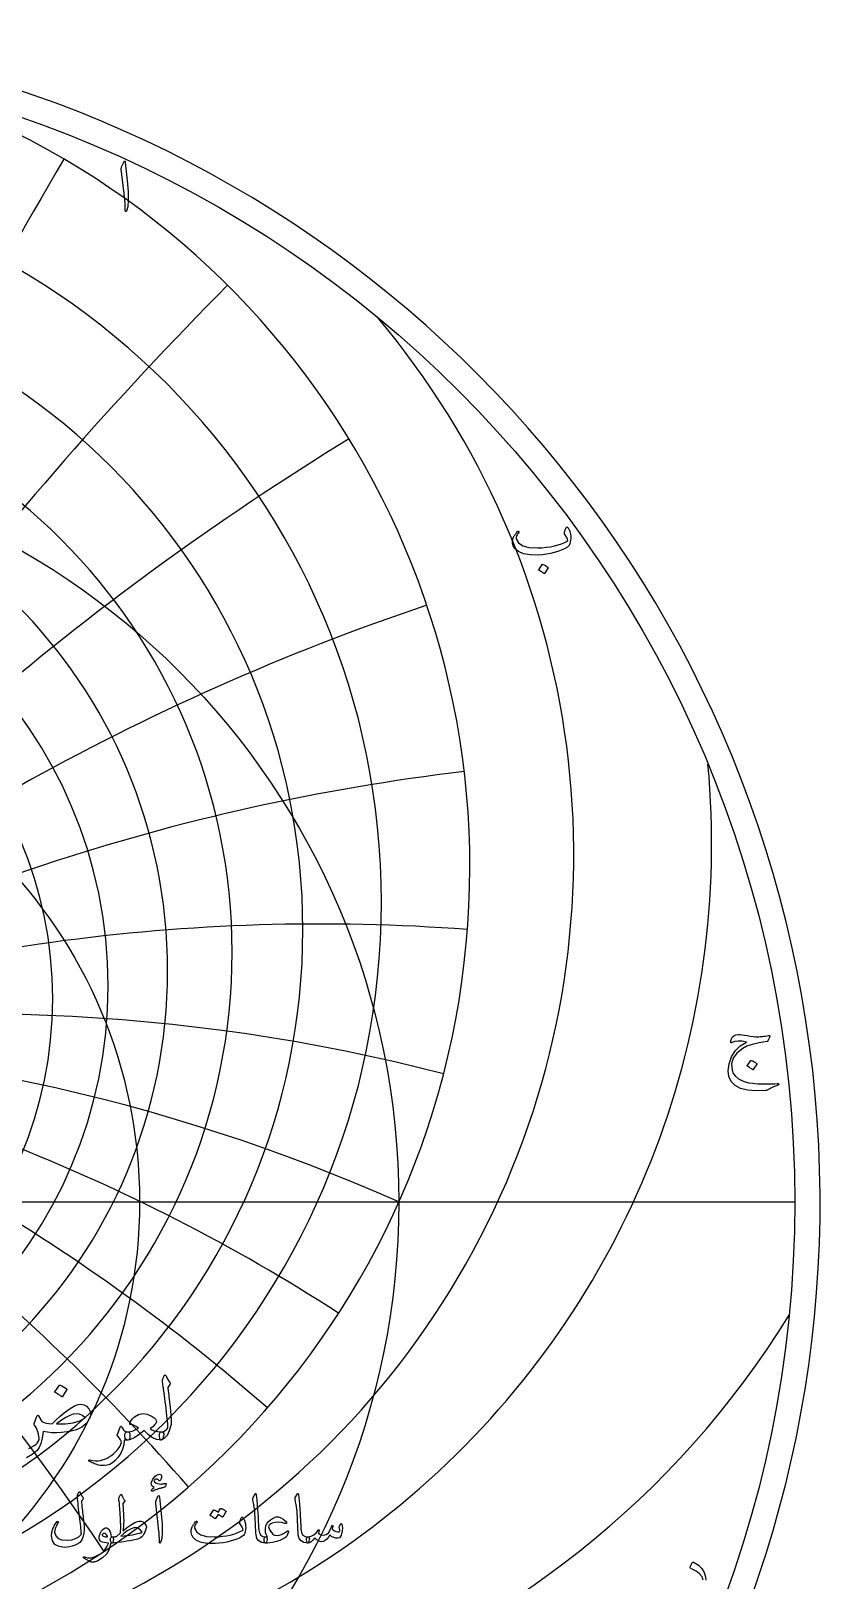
# Model space of a CAD drawing. Header units: millimetres. Extents: x -68 to 68, y -68 to 70.
# Drawn here: x 22.4 to 68.5, y -22.1 to 68.4 of the extents above; entities that cross this region are included whole.
import ezdxf

# ---------------------------------------------------------------- set-up
doc = ezdxf.new("R2010")
doc.units = ezdxf.units.MM
for name, color, linetype in [('CUT_OUTER', 1, 'Continuous'), ('ENGRAVE', 7, 'Continuous'), ('ENGRAVE_FINE', 8, 'Continuous'), ('TEXT', 5, 'Continuous')]:
    doc.layers.add(name, color=color, linetype=linetype)

msp = doc.modelspace()

# ---------------------------------------------------------------- linework, layer by layer
at = {"layer": 'CUT_OUTER'}
msp.add_arc((-0.0002, -0.0002), 68.4749, 142.031029, 87.802838, dxfattribs=at)
at = {"layer": 'ENGRAVE'}
msp.add_lwpolyline([(0, 0), (67, 0)], dxfattribs=at)
for radius in [67, 43.8575, 28.7086]:
    msp.add_circle((0, 0), radius, dxfattribs=at)
for centre, radius, start, end in [((0, 19.5266), 48.008, 270, 74.078377), ((0, 17.5218), 42.8429, 270, 90), ((0, 15.9065), 38.253, 270, 90), ((5.4433, 20.3146), 48.6394, 269.138469, 40.245154), ((0, 14.591), 34.1176, 270, 90), ((0, 13.5111), 30.3464, 270, 90), ((0, 12.6196), 26.8698, 270, 90), ((0, 11.8818), 23.6333, 270, 90), ((12.0756, 20.9155), 50.0675, 260.45783, 5.343178), ((0, -98.5055), 107.8277, 66, 90), ((0, -98.5055), 107.8277, 66, 90), ((21.3597, 21.3597), 53.2536, 249.644118, 328.308129)]:
    msp.add_arc(centre, radius, start, end, dxfattribs=at)
at = {"layer": 'ENGRAVE_FINE'}
for centre, radius, start, end in [((296.2543, -98.5055), 315.2672, 149.618595, 160), ((296.2543, -98.5055), 315.2672, 149.618595, 160), ((186.7631, -98.5055), 215.6555, 135.157367, 150), ((186.7631, -98.5055), 215.6555, 135.157367, 150), ((128.5041, -98.5055), 167.7502, 121.46179, 140), ((128.5041, -98.5055), 167.7502, 121.46179, 140), ((90.4782, -98.5055), 140.7591, 108.639463, 130), ((90.4782, -98.5055), 140.7591, 108.639463, 130), ((62.2544, -98.5055), 124.5087, 96.723156, 120), ((62.2544, -98.5055), 124.5087, 96.723156, 120), ((39.2461, -98.5055), 114.7479, 85.688772, 110), ((39.2461, -98.5055), 114.7479, 85.688772, 110), ((19.0129, -98.5055), 109.4912, 75.475, 100), ((19.0129, -98.5055), 109.4912, 75.475, 100), ((-90.4782, -98.5055), 140.7591, 33.695116, 50), ((-62.2544, -98.5055), 124.5087, 41.105625, 60), ((-39.2461, -98.5055), 114.7479, 48.904494, 70), ((-19.0129, -98.5055), 109.4912, 57.173494, 80), ((-19.0129, -98.5055), 109.4912, 57.173494, 80), ((-39.2461, -98.5055), 114.7479, 48.904494, 70), ((-62.2544, -98.5055), 124.5087, 41.105625, 60), ((-90.4782, -98.5055), 140.7591, 33.695116, 50)]:
    msp.add_arc(centre, radius, start, end, dxfattribs=at)
at = {"layer": 'TEXT'}
for points in [[(27.7626, 60.7267), (27.8034, 60.8055), (27.8361, 60.8331), (27.8608, 60.8097), (27.8776, 60.7352), (27.9755, 59.692), (28.0338, 59.0517), (28.0469, 58.5402), (28.0147, 58.1575), (27.9372, 57.9036), (27.9231, 57.8828), (27.9106, 57.8717), (27.8997, 57.8701), (27.8904, 57.878), (27.8829, 57.8905), (27.8776, 57.9068), (27.8744, 57.9267), (27.8734, 57.9504), (27.8734, 58.1349), (27.8648, 58.3305), (27.8478, 58.5372), (27.8223, 58.7552), (27.8167, 58.8122), (27.7999, 58.966), (27.772, 59.2167), (27.7328, 59.5642), (27.6392, 60.3349), (27.637, 60.3759), (27.6392, 60.4137), (27.6455, 60.4483), (27.6562, 60.4797)], [(53.7273, 39.4173), (53.7559, 39.3814), (53.7821, 39.3417), (53.8059, 39.2983), (53.8273, 39.2512), (53.8464, 39.2007), (53.863, 39.1469), (53.8772, 39.09), (53.8891, 39.0298), (53.9045, 38.909), (53.9082, 38.7892), (53.9003, 38.6705), (53.8806, 38.5529), (53.8508, 38.4481), (53.8124, 38.3634), (53.7656, 38.299), (53.7102, 38.2548), (53.5346, 38.162), (53.3483, 38.0792), (53.1514, 38.0065), (52.9438, 37.944), (52.7256, 37.8921), (52.4967, 37.8514), (52.2572, 37.8219), (52.007, 37.8035), (51.5381, 37.8083), (51.1533, 37.8737), (50.8526, 37.9999), (50.6359, 38.1867), (50.547, 38.3328), (50.5061, 38.4901), (50.513, 38.6586), (50.5678, 38.8382), (50.5863, 38.8769), (50.6077, 38.9164), (50.6321, 38.9568), (50.6593, 38.9979), (50.6895, 39.0398), (50.7227, 39.0825), (50.7587, 39.126), (50.7977, 39.1703), (50.8108, 39.1828), (50.8243, 39.1906), (50.8384, 39.1935), (50.8531, 39.1916), (50.8629, 39.1879), (50.8712, 39.181), (50.8778, 39.1709), (50.8829, 39.1576), (50.8853, 39.145), (50.884, 39.1331), (50.8789, 39.1216), (50.8701, 39.1107), (50.8337, 39.0673), (50.8009, 39.0224), (50.7719, 38.9758), (50.7466, 38.9276), (50.7293, 38.8816), (50.72, 38.8371), (50.7187, 38.7943), (50.7253, 38.753), (50.8584, 38.5122), (51.1086, 38.3432), (51.4758, 38.2461), (51.9602, 38.2208), (52.2264, 38.231), (52.4802, 38.2532), (52.7214, 38.2874), (52.9502, 38.3336), (53.1667, 38.3918), (53.3712, 38.4619), (53.5637, 38.544), (53.7443, 38.6381), (53.7267, 38.7259), (53.6868, 38.8233), (53.6246, 38.9303), (53.5399, 39.0468), (53.5373, 39.058), (53.5378, 39.0788), (53.5415, 39.1091), (53.5484, 39.149), (53.5503, 39.153), (53.5516, 39.1565), (53.5524, 39.1594), (53.5527, 39.1618), (53.5665, 39.2161), (53.5868, 39.2768), (53.6134, 39.3438), (53.6464, 39.4173), (53.661, 39.4397), (53.6794, 39.4471), (53.7015, 39.4397), (53.7273, 39.4173)], [(52.2412, 37.2499), (52.2465, 37.2553), (52.254, 37.2585), (52.2636, 37.2595), (52.2753, 37.2585), (52.358, 37.2249), (52.436, 37.1839), (52.5092, 37.1355), (52.5776, 37.0796), (52.5843, 37.0711), (52.5872, 37.0626), (52.5864, 37.0541), (52.5819, 37.0456), (52.3817, 36.7219), (52.3743, 36.7142), (52.3647, 36.7124), (52.353, 36.7164), (52.3391, 36.7262), (52.3272, 36.7347), (52.3083, 36.7475), (52.2825, 36.7645), (52.2497, 36.7858), (52.2095, 36.8114), (52.1614, 36.8412), (52.1052, 36.8752), (52.0411, 36.9136), (52.0326, 36.9199), (52.0283, 36.9263), (52.0283, 36.9327), (52.0326, 36.9391)], [(65.5324, 9.6426), (65.4302, 9.4127), (65.4209, 9.3975), (65.41, 9.386), (65.3974, 9.3783), (65.3833, 9.3743), (64.911, 9.2998), (64.5158, 9.2083), (64.1977, 9.0997), (63.9569, 8.9741), (63.6192, 8.6986), (63.4023, 8.396), (63.3062, 8.0663), (63.331, 7.7094), (63.406, 7.5162), (63.5332, 7.3454), (63.7126, 7.1969), (63.9441, 7.0707), (64.1067, 7.0143), (64.3092, 6.9685), (64.5517, 6.9334), (64.8341, 6.9089), (64.9841, 6.9017), (65.1321, 6.8972), (65.278, 6.8953), (65.4217, 6.8961), (65.5627, 6.8993), (65.7006, 6.9047), (65.8352, 6.9121), (65.9667, 6.9217), (65.9976, 6.9238), (66.0221, 6.9217), (66.0401, 6.9153), (66.0519, 6.9047), (66.0582, 6.8916), (66.0604, 6.878), (66.0582, 6.8639), (66.0519, 6.8493), (66.0472, 6.8415), (66.0417, 6.8349), (66.0355, 6.8297), (66.0284, 6.8259), (66.0209, 6.8226), (66.013, 6.819), (66.0049, 6.8151), (65.9965, 6.811), (65.8738, 6.7719), (65.7655, 6.7311), (65.6716, 6.6888), (65.592, 6.6449), (65.541, 6.6132), (65.4946, 6.5864), (65.4527, 6.5643), (65.4153, 6.547), (65.3829, 6.5337), (65.3562, 6.5236), (65.335, 6.5166), (65.3195, 6.5129), (64.7372, 6.4914), (64.2422, 6.5331), (63.8345, 6.6383), (63.5141, 6.8067), (63.2825, 7.0377), (63.1457, 7.3262), (63.1037, 7.6722), (63.1564, 8.0756), (63.2958, 8.482), (63.5141, 8.8282), (63.8111, 9.1143), (64.1868, 9.3403), (63.9207, 9.3911), (63.6886, 9.4031), (63.4906, 9.3762), (63.3267, 9.3105), (63.3123, 9.3051), (63.299, 9.3019), (63.2868, 9.3009), (63.2756, 9.3019), (63.2663, 9.3054), (63.2596, 9.3115), (63.2556, 9.3203), (63.2543, 9.3318), (63.2602, 9.3847), (63.2692, 9.4371), (63.2815, 9.489), (63.2969, 9.5404), (63.3512, 9.6402), (63.4374, 9.7139), (63.5556, 9.7616), (63.7057, 9.7831), (63.8007, 9.7823), (63.9196, 9.7714), (64.0625, 9.7504), (64.2294, 9.7192), (64.4016, 9.6881), (64.5605, 9.6671), (64.706, 9.6562), (64.8383, 9.6554), (64.9019, 9.6582), (64.9692, 9.6623), (65.0403, 9.6677), (65.1151, 9.6745), (65.1936, 9.6829), (65.2758, 9.6932), (65.3618, 9.7053), (65.4515, 9.7192), (65.5028, 9.7208), (65.5334, 9.7086), (65.5433, 9.6825), (65.5324, 9.6426)], [(64.4338, 8.263), (64.4391, 8.2683), (64.4466, 8.2715), (64.4561, 8.2726), (64.4679, 8.2715), (64.5506, 8.238), (64.6286, 8.197), (64.7018, 8.1485), (64.7702, 8.0927), (64.7768, 8.0841), (64.7798, 8.0756), (64.779, 8.0671), (64.7744, 8.0586), (64.5743, 7.735), (64.5669, 7.7273), (64.5573, 7.7254), (64.5456, 7.7294), (64.5317, 7.7392), (64.5198, 7.7478), (64.5009, 7.7605), (64.475, 7.7776), (64.4423, 7.7989), (64.4021, 7.8244), (64.354, 7.8542), (64.2978, 7.8883), (64.2337, 7.9266), (64.2251, 7.933), (64.2209, 7.9394), (64.2209, 7.9458), (64.2251, 7.9521)], [(24.0235, -10.71), (24.0301, -10.7034), (24.0394, -10.6994), (24.0514, -10.698), (24.066, -10.6994), (24.1695, -10.7413), (24.267, -10.7925), (24.3585, -10.8531), (24.444, -10.9229), (24.4523, -10.9336), (24.4559, -10.9442), (24.4549, -10.9549), (24.4493, -10.9655), (24.1991, -11.37), (24.1898, -11.3797), (24.1778, -11.382), (24.1632, -11.377), (24.1459, -11.3647), (24.1309, -11.3541), (24.1073, -11.3381), (24.075, -11.3168), (24.0341, -11.2902), (23.9839, -11.2582), (23.9237, -11.221), (23.8535, -11.1784), (23.7733, -11.1305), (23.7627, -11.1225), (23.7573, -11.1145), (23.7573, -11.1066), (23.7627, -11.0986)], [(30.0486, -10.396), (30.0846, -10.3092), (30.1125, -10.2403), (30.1325, -10.1894), (30.1444, -10.1565), (30.1537, -10.1355), (30.1657, -10.1205), (30.1804, -10.1116), (30.1977, -10.1086), (30.2173, -10.1119), (30.2336, -10.1219), (30.2466, -10.1385), (30.2562, -10.1618), (30.3005, -10.2759), (30.3533, -10.3787), (30.4149, -10.4702), (30.4851, -10.5503), (30.5047, -10.576), (30.5104, -10.6049), (30.502, -10.6372), (30.4798, -10.6728), (30.3627, -10.8378), (30.3706, -10.9116), (30.3786, -10.9841), (30.3866, -11.0553), (30.3946, -11.1252), (30.4026, -11.1937), (30.4106, -11.2609), (30.4185, -11.3268), (30.4265, -11.3913), (30.5001, -11.9888), (30.545, -12.4558), (30.5613, -12.7925), (30.549, -12.9987), (30.4485, -13.373), (30.3174, -13.6494), (30.1557, -13.8281), (29.9635, -13.9089), (29.9581, -13.9089), (29.9528, -13.9089), (29.9475, -13.9089), (29.9422, -13.9089), (29.9106, -13.879), (29.8903, -13.8104), (29.8813, -13.7033), (29.8836, -13.5576), (29.8886, -13.5037), (29.9036, -13.4645), (29.9285, -13.4398), (29.9635, -13.4299), (30.0985, -13.4029), (30.211, -13.354), (30.3008, -13.2832), (30.368, -13.1903), (30.3635, -13.0789), (30.3553, -12.9522), (30.3435, -12.8101), (30.3281, -12.6528), (30.3093, -12.4808), (30.2875, -12.2948), (30.2627, -12.0949), (30.2349, -11.881), (30.2093, -11.6707), (30.1857, -11.4818), (30.1641, -11.3141), (30.1444, -11.1678), (30.1275, -11.0427), (30.1138, -10.9389), (30.1035, -10.8564), (30.0965, -10.7952), (30.0433, -10.4918), (30.0416, -10.4619), (30.042, -10.4359), (30.0443, -10.414), (30.0486, -10.396)], [(25.5298, -12.6049), (25.3664, -12.4804), (25.1958, -12.4053), (25.0178, -12.3793), (24.8325, -12.4026), (24.6316, -12.4735), (24.4014, -12.5902), (24.1419, -12.7529), (23.8531, -12.9615), (24.3791, -12.9631), (24.8338, -12.9043), (25.2174, -12.7848), (25.5298, -12.6049)], [(29.9635, -13.4299), (30.0413, -13.4415), (30.0939, -13.4764), (30.1211, -13.5346), (30.1231, -13.6161), (30.0972, -13.7422), (30.0619, -13.833), (30.0174, -13.8886), (29.9635, -13.9089), (29.7183, -13.8866), (29.4725, -13.7878), (29.226, -13.6125), (28.9788, -13.3607), (28.6671, -13.6025), (28.4026, -13.7745), (28.1854, -13.8766), (28.0154, -13.9089), (27.9592, -13.8963), (27.9129, -13.8583), (27.8767, -13.7951), (27.8504, -13.7066), (27.8428, -13.5895), (27.8677, -13.5044), (27.9253, -13.4511), (28.0154, -13.4299), (28.0974, -13.4219), (28.1784, -13.4086), (28.2584, -13.3899), (28.3374, -13.366), (28.4154, -13.3364), (28.4924, -13.3008), (28.5685, -13.2592), (28.6435, -13.2116), (28.5513, -13.1365), (28.4399, -13.0759), (28.3091, -13.03), (28.1591, -12.9987), (28.1455, -12.9931), (28.1365, -12.9814), (28.1322, -12.9638), (28.1325, -12.9402), (28.1578, -12.8587), (28.2123, -12.7685), (28.2962, -12.6697), (28.4093, -12.5623), (28.6451, -12.4209), (28.895, -12.3693), (29.1588, -12.4076), (29.4365, -12.5357), (29.5543, -12.6175), (29.6361, -12.698), (29.682, -12.7772), (29.692, -12.855), (29.6627, -12.9389), (29.5909, -13.0307), (29.4765, -13.1305), (29.3194, -13.2382), (29.4315, -13.3221), (29.5762, -13.382), (29.7536, -13.4179), (29.9635, -13.4299)], [(27.414, -13.5789), (27.579, -13.1531), (27.5972, -13.1192), (27.6149, -13.1025), (27.6318, -13.1032), (27.6481, -13.1211), (27.6927, -13.1957), (27.736, -13.2595), (27.7779, -13.3128), (27.8185, -13.3553), (27.863, -13.3879), (27.9116, -13.4112), (27.9642, -13.4252), (28.0207, -13.4299), (28.0766, -13.4445), (28.1165, -13.4884), (28.1405, -13.5616), (28.1485, -13.6641), (28.1405, -13.7672), (28.1165, -13.8424), (28.0766, -13.8896), (28.0207, -13.9089), (27.9778, -13.9109), (27.9342, -13.9116), (27.89, -13.9109), (27.8451, -13.9089), (27.8374, -13.9109), (27.8304, -13.9169), (27.8241, -13.9269), (27.8185, -13.9408), (27.7899, -14.1927), (27.72, -14.4372), (27.6089, -14.6743), (27.4565, -14.9042), (27.2865, -15.1041), (27.1225, -15.2515), (26.9645, -15.3463), (26.8125, -15.3886), (26.6695, -15.3995), (26.5384, -15.4005), (26.4193, -15.3916), (26.3122, -15.3726), (26.2598, -15.358), (26.2037, -15.3407), (26.144, -15.3207), (26.0806, -15.2981), (26.0139, -15.2721), (25.9443, -15.2422), (25.8716, -15.2083), (25.7959, -15.1703), (25.7769, -15.1617), (25.7626, -15.1517), (25.753, -15.1404), (25.748, -15.1278), (25.7447, -15.1108), (25.7453, -15.0972), (25.75, -15.0868), (25.7586, -15.0799), (25.7699, -15.0735), (25.7826, -15.0705), (25.7966, -15.0709), (25.8119, -15.0745), (25.9795, -15.1085), (26.1365, -15.1251), (26.2829, -15.1244), (26.4186, -15.1065), (26.5529, -15.071), (26.6841, -15.0233), (26.8123, -14.9633), (26.9376, -14.8909), (27.0602, -14.8066), (27.1804, -14.7106), (27.2984, -14.603), (27.414, -14.4837), (27.5008, -14.375), (27.5696, -14.2668), (27.6205, -14.1594), (27.6535, -14.0526), (27.6438, -13.9781), (27.6042, -13.8929), (27.5347, -13.7971), (27.4352, -13.6907), (27.4179, -13.6677), (27.4086, -13.6414), (27.4073, -13.6118), (27.414, -13.5789)], [(30.1298, -16.6899), (30.0778, -16.6997), (30.0295, -16.7089), (29.985, -16.7176), (29.9442, -16.7259), (29.9074, -16.7339), (29.8748, -16.7418), (29.8465, -16.7498), (29.8224, -16.7578), (29.798, -16.7669), (29.7685, -16.7783), (29.7341, -16.7919), (29.6947, -16.8077), (29.6503, -16.826), (29.6009, -16.8471), (29.5465, -16.8709), (29.4871, -16.8975), (29.4629, -16.9055), (29.4422, -16.9055), (29.425, -16.8975), (29.4112, -16.8816), (29.403, -16.8424), (29.4262, -16.7967), (29.4809, -16.7446), (29.5669, -16.6859), (29.5011, -16.6485), (29.4512, -16.6081), (29.4172, -16.5647), (29.3993, -16.5183), (29.3958, -16.4307), (29.4172, -16.3357), (29.4636, -16.2331), (29.535, -16.1231), (29.6201, -16.0245), (29.7077, -15.9564), (29.7977, -15.9187), (29.8903, -15.9115), (29.9419, -15.9245), (29.9771, -15.9514), (29.9958, -15.9923), (29.9981, -16.0472), (29.9891, -16.1066), (29.9741, -16.161), (29.9532, -16.2104), (29.9262, -16.2548), (29.8993, -16.286), (29.8743, -16.2997), (29.8514, -16.296), (29.8304, -16.2748), (29.8065, -16.2431), (29.7785, -16.2199), (29.7466, -16.2052), (29.7106, -16.1989), (29.673, -16.1989), (29.6398, -16.2069), (29.6111, -16.2229), (29.5869, -16.2468), (29.5692, -16.2758), (29.5639, -16.3027), (29.5712, -16.3277), (29.5909, -16.3506), (29.6647, -16.4053), (29.7546, -16.4454), (29.8603, -16.4711), (29.9821, -16.4824), (29.9927, -16.482), (30.0046, -16.4809), (30.0176, -16.479), (30.032, -16.4764), (30.0476, -16.4733), (30.0644, -16.4699), (30.0825, -16.4663), (30.1019, -16.4624), (30.1228, -16.4585), (30.1418, -16.4549), (30.1587, -16.4515), (30.1737, -16.4484), (30.1869, -16.4458), (30.1987, -16.4439), (30.2089, -16.4428), (30.2176, -16.4424), (30.2341, -16.4442), (30.2476, -16.4494), (30.258, -16.4582), (30.2655, -16.4704), (30.2703, -16.4821), (30.2725, -16.4933), (30.2723, -16.5041), (30.2695, -16.5143), (30.2308, -16.5866), (30.1947, -16.64), (30.161, -16.6745), (30.1298, -16.6899)], [(25.1638, -16.9614), (25.1708, -16.9492), (25.1798, -16.9404), (25.1908, -16.9352), (25.2037, -16.9334), (25.2167, -16.9357), (25.2277, -16.9424), (25.2367, -16.9537), (25.2437, -16.9694), (25.2808, -17.0609), (25.3205, -17.14), (25.3627, -17.2066), (25.4073, -17.2608), (25.4206, -17.2802), (25.4243, -17.3027), (25.4186, -17.3282), (25.4033, -17.3566), (25.3936, -17.3703), (25.3844, -17.3835), (25.3757, -17.3963), (25.3674, -17.4085), (25.3597, -17.42), (25.3524, -17.4304), (25.3457, -17.4399), (25.3395, -17.4484), (25.329, -17.4639), (25.3215, -17.4823), (25.317, -17.5038), (25.3155, -17.5282), (25.3203, -17.5972), (25.3265, -17.6725), (25.3342, -17.7539), (25.3435, -17.8416), (25.3539, -17.9355), (25.3654, -18.0357), (25.3779, -18.1421), (25.3914, -18.2548), (25.4065, -18.3672), (25.4198, -18.4728), (25.4314, -18.5718), (25.4413, -18.664), (25.4496, -18.7497), (25.4567, -18.8291), (25.4626, -18.9023), (25.4672, -18.9693), (25.4725, -19.1677), (25.4562, -19.3556), (25.4186, -19.5329), (25.3594, -19.6999), (25.3018, -19.7979), (25.2127, -19.8885), (25.0922, -19.9716), (24.9403, -20.0472), (24.7756, -20.1098), (24.6209, -20.1539), (24.4762, -20.1796), (24.3415, -20.1869), (24.0042, -20.1405), (23.7627, -20.0132), (23.617, -19.8051), (23.5671, -19.5162), (23.5845, -19.3009), (23.6409, -19.0901), (23.7362, -18.8838), (23.8704, -18.6819), (23.8807, -18.6702), (23.8914, -18.663), (23.9026, -18.6602), (23.9144, -18.662), (23.9268, -18.6667), (23.9363, -18.6729), (23.9428, -18.6807), (23.9463, -18.6899), (23.9488, -18.7036), (23.9483, -18.7168), (23.9448, -18.7296), (23.9383, -18.7418), (23.8467, -18.9202), (23.7836, -19.0721), (23.7489, -19.1976), (23.7427, -19.2967), (23.8093, -19.51), (23.9533, -19.6589), (24.1746, -19.7435), (24.4732, -19.7637), (24.7424, -19.7345), (24.9712, -19.6669), (25.1596, -19.5609), (25.3075, -19.4164), (25.3044, -19.3467), (25.2991, -19.2652), (25.2914, -19.1721), (25.2816, -19.0671), (25.2692, -18.9502), (25.2541, -18.8211), (25.2363, -18.6798), (25.2157, -18.5262), (25.1963, -18.3678), (25.1778, -18.2119), (25.1603, -18.0584), (25.1439, -17.9075), (25.1287, -17.759), (25.1149, -17.6131), (25.1027, -17.4696), (25.092, -17.3286), (25.076, -17.1929), (25.0768, -17.1775), (25.079, -17.163), (25.0827, -17.1495), (25.088, -17.137)], [(27.5989, -17.1051), (27.6084, -17.0949), (27.6169, -17.0881), (27.6244, -17.0849), (27.6308, -17.0851), (27.6386, -17.0886), (27.6458, -17.0951), (27.6526, -17.1046), (27.6588, -17.1171), (27.6841, -17.171), (27.7082, -17.2209), (27.731, -17.2668), (27.7526, -17.3087), (27.7732, -17.3461), (27.793, -17.3785), (27.8121, -17.406), (27.8304, -17.4284), (27.8439, -17.4469), (27.8484, -17.4664), (27.8439, -17.4868), (27.8304, -17.5083), (27.7506, -17.6081), (27.7404, -17.6253), (27.7336, -17.645), (27.7304, -17.6672), (27.7306, -17.6919), (27.7436, -17.8803), (27.7546, -18.0462), (27.7636, -18.1897), (27.7706, -18.3107), (27.7758, -18.4095), (27.7795, -18.4863), (27.7818, -18.5412), (27.7825, -18.5741), (27.7817, -18.6714), (27.779, -18.7638), (27.7747, -18.8511), (27.7686, -18.9334), (27.761, -19.0108), (27.7521, -19.0831), (27.742, -19.1505), (27.7306, -19.2128), (28.0018, -19.0053), (28.2366, -18.8456), (28.435, -18.7338), (28.5969, -18.6699), (28.669, -18.653), (28.7336, -18.646), (28.7908, -18.649), (28.8404, -18.662), (28.9105, -18.6984), (28.9771, -18.7558), (29.0402, -18.8341), (29.0999, -18.9334), (29.1091, -18.9571), (29.1129, -18.9843), (29.1111, -19.015), (29.1039, -19.0492), (29.0642, -19.1719), (29.017, -19.2887), (28.9624, -19.3995), (28.9003, -19.5043), (28.8399, -19.5716), (28.7546, -19.63), (28.6443, -19.6794), (28.5091, -19.7198), (28.3281, -19.7599), (28.1483, -19.7962), (27.9698, -19.8287), (27.7925, -19.8575), (27.6168, -19.8824), (27.4427, -19.9029), (27.2704, -19.9193), (27.0999, -19.9314), (27.0807, -19.9259), (27.063, -19.9094), (27.0468, -19.882), (27.0321, -19.8436), (27.0191, -19.7964), (27.0121, -19.7508), (27.0111, -19.7066), (27.0161, -19.6639), (27.0273, -19.6268), (27.045, -19.5991), (27.0692, -19.5809), (27.0999, -19.5721), (27.1407, -19.5699), (27.1793, -19.5671), (27.2156, -19.5639), (27.2496, -19.5601), (27.2814, -19.5564), (27.311, -19.5532), (27.3383, -19.5504), (27.3634, -19.5482), (27.5869, -19.3326), (27.5889, -19.3232), (27.5909, -19.3111), (27.5929, -19.2963), (27.5949, -19.2787), (27.5969, -19.2584), (27.5989, -19.2353), (27.6009, -19.2095), (27.6029, -19.1809), (27.6046, -19.1498), (27.6059, -19.1165), (27.6066, -19.081), (27.6069, -19.0432), (27.6069, -19.0034), (27.6069, -18.9619), (27.6069, -18.9186), (27.6069, -18.8735), (27.6064, -18.8226), (27.6049, -18.7618), (27.6024, -18.6909), (27.5989, -18.6101), (27.5944, -18.5197), (27.5889, -18.4204), (27.5824, -18.3122), (27.575, -18.1949), (27.5577, -17.9347), (27.542, -17.7288), (27.5278, -17.5774), (27.5151, -17.4803), (27.5049, -17.418), (27.4981, -17.3706), (27.4949, -17.3381), (27.4951, -17.3207), (27.5072, -17.2877), (27.5196, -17.2568), (27.5322, -17.2279), (27.545, -17.2009), (27.5581, -17.1755), (27.5715, -17.151), (27.5851, -17.1276), (27.5989, -17.1051)], [(29.7665, -17.2568), (29.8047, -17.1829), (29.8354, -17.157), (29.8586, -17.179), (29.8743, -17.2488), (29.9661, -18.2268), (30.0208, -18.8271), (30.033, -19.3067), (30.0028, -19.6654), (29.9302, -19.9034), (29.917, -19.9229), (29.9053, -19.9334), (29.895, -19.9349), (29.8863, -19.9274), (29.8793, -19.9157), (29.8743, -19.9005), (29.8713, -19.8817), (29.8703, -19.8595), (29.8703, -19.6866), (29.8623, -19.5033), (29.8464, -19.3094), (29.8224, -19.1051), (29.8172, -19.0517), (29.8015, -18.9075), (29.7753, -18.6724), (29.7386, -18.3466), (29.6508, -17.6241), (29.6488, -17.5856), (29.6508, -17.5502), (29.6568, -17.5178), (29.6667, -17.4883)], [(35.467, -17.0572), (35.4748, -17.0452), (35.482, -17.0372), (35.4887, -17.0332), (35.495, -17.0332), (35.5044, -17.0385), (35.5129, -17.0542), (35.5204, -17.0804), (35.5269, -17.1171), (35.5598, -17.4152), (35.5868, -17.6909), (35.6077, -17.9442), (35.6227, -18.1749), (35.6323, -18.3723), (35.6412, -18.5492), (35.6493, -18.7056), (35.6566, -18.8416), (35.663, -18.9571), (35.6681, -19.0522), (35.672, -19.1268), (35.6746, -19.1809), (35.71, -19.3431), (35.7884, -19.4623), (35.9096, -19.5387), (36.0738, -19.5721), (36.1194, -19.5841), (36.1486, -19.612), (36.1614, -19.6559), (36.1576, -19.7158), (36.1389, -19.8101), (36.1187, -19.8775), (36.097, -19.9179), (36.0738, -19.9314), (35.8428, -19.901), (35.6726, -19.8096), (35.5633, -19.6574), (35.5149, -19.4444), (35.5073, -19.3425), (35.5004, -19.2403), (35.4943, -19.1379), (35.489, -19.0352), (35.4841, -18.9323), (35.4795, -18.8291), (35.4751, -18.7257), (35.471, -18.622), (35.4635, -18.4243), (35.453, -18.2463), (35.4396, -18.088), (35.4231, -17.9494), (35.4036, -17.8163), (35.3812, -17.6745), (35.3557, -17.5239), (35.3273, -17.3646), (35.3236, -17.3359), (35.3243, -17.3097), (35.3295, -17.286), (35.3393, -17.2648)], [(37.938, -17.0572), (37.9458, -17.0452), (37.953, -17.0372), (37.9597, -17.0332), (37.966, -17.0332), (37.9754, -17.0385), (37.9839, -17.0542), (37.9914, -17.0804), (37.9979, -17.1171), (38.0308, -17.4152), (38.0578, -17.6909), (38.0787, -17.9442), (38.0937, -18.1749), (38.1033, -18.3723), (38.1122, -18.5492), (38.1203, -18.7056), (38.1276, -18.8416), (38.134, -18.9571), (38.1391, -19.0522), (38.143, -19.1268), (38.1456, -19.1809), (38.181, -19.3431), (38.2594, -19.4623), (38.3806, -19.5387), (38.5448, -19.5721), (38.5905, -19.5841), (38.6196, -19.612), (38.6324, -19.6559), (38.6286, -19.7158), (38.6099, -19.8101), (38.5897, -19.8775), (38.568, -19.9179), (38.5448, -19.9314), (38.3138, -19.901), (38.1436, -19.8096), (38.0343, -19.6574), (37.9859, -19.4444), (37.9783, -19.3425), (37.9715, -19.2403), (37.9653, -19.1379), (37.96, -19.0352), (37.9551, -18.9323), (37.9505, -18.8291), (37.9461, -18.7257), (37.942, -18.622), (37.9345, -18.4243), (37.9241, -18.2463), (37.9106, -18.088), (37.8941, -17.9494), (37.8747, -17.8163), (37.8522, -17.6745), (37.8267, -17.5239), (37.7983, -17.3646), (37.7946, -17.3359), (37.7953, -17.3097), (37.8006, -17.286), (37.8103, -17.2648)], [(33.4391, -17.9155), (33.4441, -17.9105), (33.4511, -17.9075), (33.4601, -17.9065), (33.471, -17.9075), (33.5103, -17.9222), (33.5484, -17.9384), (33.5852, -17.9561), (33.6207, -17.9753), (33.6553, -17.9963), (33.6891, -18.0193), (33.7222, -18.0442), (33.7545, -18.0711), (33.7607, -18.0794), (33.7635, -18.0881), (33.7627, -18.0973), (33.7585, -18.1071), (33.5669, -18.4105), (33.5616, -18.4145), (33.5539, -18.4145), (33.5437, -18.4105), (33.5309, -18.4025), (33.5222, -18.3951), (33.508, -18.385), (33.4883, -18.3722), (33.4631, -18.3566), (33.4321, -18.338), (33.3952, -18.3162), (33.3523, -18.2911), (33.3034, -18.2628), (33.1517, -18.4983), (33.1447, -18.5055), (33.1357, -18.5073), (33.1247, -18.5035), (33.1118, -18.4943), (33.1005, -18.4863), (33.0828, -18.4743), (33.0586, -18.4584), (33.0279, -18.4384), (32.9903, -18.4145), (32.9451, -18.3865), (32.8925, -18.3546), (32.8323, -18.3186), (32.8261, -18.3127), (32.8234, -18.3067), (32.8241, -18.3007), (32.8283, -18.2947), (33.024, -18.0033), (33.0289, -17.9983), (33.0359, -17.9953), (33.0449, -17.9943), (33.0559, -17.9953), (33.0893, -18.0062), (33.1218, -18.0188), (33.1532, -18.0331), (33.1836, -18.0492), (33.2131, -18.0668), (33.2415, -18.0856), (33.269, -18.1057), (33.2954, -18.127)], [(34.7405, -18.4464), (34.7673, -18.4801), (34.7919, -18.5172), (34.8142, -18.5579), (34.8343, -18.6021), (34.8521, -18.6495), (34.8677, -18.6999), (34.8811, -18.7533), (34.8922, -18.8097), (34.9066, -18.9229), (34.9101, -19.0352), (34.9027, -19.1465), (34.8842, -19.2568), (34.8562, -19.3551), (34.8203, -19.4344), (34.7764, -19.4948), (34.7245, -19.5362), (34.5598, -19.6233), (34.3852, -19.7009), (34.2006, -19.769), (34.006, -19.8276), (33.8014, -19.8763), (33.5868, -19.9144), (33.3623, -19.9421), (33.1277, -19.9593), (32.6881, -19.9548), (32.3274, -19.8935), (32.0454, -19.7752), (31.8423, -19.6001), (31.759, -19.4631), (31.7206, -19.3156), (31.7271, -19.1577), (31.7785, -18.9893), (31.7958, -18.953), (31.8159, -18.9159), (31.8387, -18.8781), (31.8643, -18.8396), (31.8926, -18.8003), (31.9237, -18.7603), (31.9575, -18.7195), (31.994, -18.6779), (32.0063, -18.6662), (32.019, -18.659), (32.0322, -18.6562), (32.0459, -18.658), (32.0552, -18.6615), (32.0629, -18.6679), (32.0691, -18.6774), (32.0739, -18.6899), (32.0761, -18.7016), (32.0749, -18.7129), (32.0701, -18.7236), (32.0619, -18.7338), (32.0277, -18.7745), (31.997, -18.8166), (31.9698, -18.8603), (31.9461, -18.9055), (31.9299, -18.9486), (31.9212, -18.9903), (31.9199, -19.0305), (31.9262, -19.0691), (32.0509, -19.2949), (32.2854, -19.4534), (32.6297, -19.5444), (33.0838, -19.5681), (33.3335, -19.5585), (33.5713, -19.5377), (33.7975, -19.5056), (34.012, -19.4623), (34.2149, -19.4078), (34.4067, -19.3421), (34.5872, -19.2651), (34.7565, -19.1769), (34.74, -19.0946), (34.7026, -19.0033), (34.6442, -18.903), (34.5648, -18.7937), (34.5623, -18.7832), (34.5628, -18.7638), (34.5663, -18.7353), (34.5728, -18.6979), (34.5746, -18.6941), (34.5758, -18.6909), (34.5766, -18.6882), (34.5768, -18.6859), (34.5898, -18.635), (34.6088, -18.5781), (34.6337, -18.5153), (34.6646, -18.4464), (34.6784, -18.4254), (34.6956, -18.4184), (34.7163, -18.4254), (34.7405, -18.4464)], [(37.4191, -19.2807), (37.3113, -19.5202), (37.2976, -19.5439), (37.2843, -19.5631), (37.2716, -19.5779), (37.2594, -19.5881), (37.1973, -19.6306), (37.1307, -19.6704), (37.0595, -19.7075), (36.984, -19.7418), (36.9041, -19.7738), (36.8203, -19.8041), (36.7325, -19.8327), (36.6406, -19.8595), (36.469, -19.9015), (36.3173, -19.9274), (36.1856, -19.9374), (36.0738, -19.9314), (36.0311, -19.9119), (36.0029, -19.8735), (35.9892, -19.8161), (35.99, -19.7398), (36.0002, -19.6709), (36.0149, -19.62), (36.0341, -19.5871), (36.0578, -19.5721), (36.0618, -19.5721), (36.0658, -19.5721), (36.0698, -19.5721), (36.0738, -19.5721), (36.1035, -19.5751), (36.1327, -19.5761), (36.1614, -19.5751), (36.1896, -19.5721), (36.1412, -19.5005), (36.1037, -19.4214), (36.0773, -19.3348), (36.0618, -19.2408), (36.0596, -19.0724), (36.0888, -18.9224), (36.1494, -18.7909), (36.2415, -18.6779), (36.36, -18.5724), (36.476, -18.4913), (36.5895, -18.4347), (36.7005, -18.4025), (36.8203, -18.4027), (36.956, -18.4474), (37.1077, -18.5365), (37.2754, -18.6699), (37.2943, -18.6906), (37.3033, -18.7129), (37.3023, -18.7366), (37.2913, -18.7618), (37.2756, -18.7812), (37.2564, -18.7917), (37.2337, -18.7932), (37.2075, -18.7857), (37.0196, -18.7313), (36.8313, -18.7119), (36.6424, -18.7273), (36.453, -18.7777), (36.3779, -18.8094), (36.3203, -18.8446), (36.2801, -18.8833), (36.2574, -18.9254), (36.2519, -18.9788), (36.2674, -19.0472), (36.3038, -19.1305), (36.3612, -19.2288), (36.4311, -19.3281), (36.4969, -19.4025), (36.5588, -19.4519), (36.6167, -19.4763), (36.7427, -19.4888), (36.8692, -19.4743), (36.9962, -19.4329), (37.1237, -19.3645), (37.2394, -19.2847), (37.2993, -19.2468), (37.3472, -19.2248), (37.3831, -19.2188), (37.4071, -19.2288), (37.4168, -19.241), (37.4221, -19.2538), (37.4228, -19.267), (37.4191, -19.2807)], [(40.4809, -18.7937), (40.4896, -18.7877), (40.4998, -18.7897), (40.5116, -18.7997), (40.5248, -18.8176), (40.539, -18.8481), (40.5497, -18.8915), (40.557, -18.9479), (40.5607, -19.0172), (40.562, -19.0961), (40.5577, -19.1729), (40.548, -19.2478), (40.5328, -19.3206), (40.4884, -19.4623), (40.439, -19.5641), (40.3846, -19.626), (40.3252, -19.648), (40.1847, -19.6397), (40.0547, -19.6031), (39.9352, -19.5379), (39.8262, -19.4444), (39.7514, -19.5918), (39.6625, -19.7068), (39.5597, -19.7894), (39.443, -19.8396), (39.3205, -19.8506), (39.1965, -19.8196), (39.071, -19.7468), (38.944, -19.632), (38.8412, -19.763), (38.7404, -19.8565), (38.6416, -19.9127), (38.5448, -19.9314), (38.5253, -19.9204), (38.5069, -19.8875), (38.4894, -19.8326), (38.4729, -19.7557), (38.467, -19.6799), (38.4769, -19.624), (38.5029, -19.5881), (38.5448, -19.5721), (38.7289, -19.5305), (38.8901, -19.4494), (39.0283, -19.3289), (39.1436, -19.1689), (39.1498, -19.1602), (39.1566, -19.154), (39.1638, -19.1502), (39.1715, -19.149), (39.181, -19.15), (39.1895, -19.153), (39.197, -19.158), (39.2035, -19.1649), (39.2072, -19.1864), (39.1985, -19.2228), (39.1773, -19.2742), (39.1436, -19.3406), (39.1877, -19.3917), (39.2564, -19.4294), (39.3494, -19.4536), (39.4669, -19.4643), (39.6134, -19.4336), (39.7414, -19.3336), (39.8509, -19.1642), (39.942, -18.9254), (39.9465, -18.9132), (39.952, -18.9045), (39.9584, -18.8992), (39.9659, -18.8975), (39.9772, -18.8985), (39.9869, -18.9015), (39.9951, -18.9065), (40.0019, -18.9134), (40.0068, -18.9234), (40.0098, -18.9334), (40.0108, -18.9434), (40.0098, -18.9534), (39.9699, -19.121), (40.0166, -19.1624), (40.0727, -19.1989), (40.1383, -19.2303), (40.2134, -19.2568), (40.2865, -19.274), (40.3422, -19.2777), (40.3803, -19.268), (40.401, -19.2448), (40.4078, -19.2094), (40.404, -19.159), (40.3898, -19.0936), (40.3651, -19.0132), (40.3694, -18.9905), (40.3901, -18.9464), (40.4272, -18.8808), (40.4809, -18.7937)], [(27.0201, -19.9753), (26.9265, -20.3039), (26.7696, -20.5791), (26.5493, -20.8009), (26.2656, -20.9693), (26.2259, -20.9864), (26.1868, -21.0017), (26.1481, -21.0153), (26.1099, -21.0272), (26.0725, -21.037), (26.0361, -21.0446), (26.0006, -21.05), (25.9662, -21.0531), (25.8804, -21.0409), (25.7666, -20.9962), (25.6249, -20.9191), (25.4552, -20.8096), (25.437, -20.7939), (25.4263, -20.7787), (25.4231, -20.764), (25.4273, -20.7497), (25.4368, -20.7388), (25.4493, -20.7338), (25.4647, -20.7348), (25.4832, -20.7418), (25.6596, -20.7989), (25.8574, -20.7986), (26.0767, -20.741), (26.3175, -20.626), (26.5141, -20.4925), (26.6768, -20.3356), (26.8055, -20.1552), (26.9003, -19.9514), (26.8996, -19.9441), (26.8973, -19.9384), (26.8936, -19.9341), (26.8883, -19.9314), (26.7509, -19.9234), (26.6339, -19.9074), (26.5373, -19.8835), (26.4612, -19.8516), (26.4023, -19.8022), (26.3654, -19.7338), (26.3504, -19.6465), (26.3574, -19.5402), (26.3597, -19.5261), (26.3624, -19.5117), (26.3657, -19.4971), (26.3694, -19.4823), (26.3736, -19.467), (26.3784, -19.4509), (26.3836, -19.434), (26.3894, -19.4164), (26.4363, -19.3024), (26.4931, -19.2079), (26.56, -19.1328), (26.6369, -19.0771), (26.7154, -19.0467), (26.7876, -19.0472), (26.8532, -19.0786), (26.9123, -19.141), (26.9639, -19.2278), (27.0031, -19.3286), (27.0298, -19.4434), (27.044, -19.5721), (27.0519, -19.572), (27.0595, -19.5716), (27.0669, -19.571), (27.074, -19.5701), (27.0811, -19.5692), (27.0884, -19.5686), (27.0961, -19.5683), (27.1039, -19.5681), (27.1309, -19.5739), (27.1518, -19.5911), (27.1668, -19.6198), (27.1758, -19.6599), (27.1795, -19.7041), (27.1788, -19.7488), (27.1735, -19.7939), (27.1638, -19.8396), (27.1511, -19.8797), (27.1368, -19.9084), (27.1211, -19.9257), (27.1039, -19.9314), (27.0281, -19.9314), (27.0276, -19.9386), (27.0261, -19.9484), (27.0236, -19.9606), (27.0201, -19.9753)], [(26.8285, -19.5282), (26.7866, -19.4551), (26.7406, -19.4035), (26.6907, -19.3733), (26.6369, -19.3645), (26.6047, -19.373), (26.576, -19.3865), (26.5508, -19.405), (26.5291, -19.4284), (26.5221, -19.4409), (26.5211, -19.4544), (26.5261, -19.4688), (26.5371, -19.4843), (26.5782, -19.5205), (26.6379, -19.5452), (26.7159, -19.5584), (26.8125, -19.5601), (26.8225, -19.5581), (26.8285, -19.5522), (26.8305, -19.5422), (26.8285, -19.5282)], [(28.4572, -19.0292), (28.437, -19.03), (28.4163, -19.0322), (28.3951, -19.036), (28.3733, -19.0412), (28.1772, -19.1183), (27.9841, -19.2258), (27.794, -19.3638), (27.6069, -19.5322), (27.7938, -19.5147), (27.9712, -19.4943), (28.1391, -19.4708), (28.2975, -19.4444), (28.4464, -19.4147), (28.5859, -19.3815), (28.7159, -19.3448), (28.8364, -19.3047), (28.8476, -19.2999), (28.8534, -19.2937), (28.8536, -19.2859), (28.8484, -19.2767), (28.7626, -19.1714), (28.6687, -19.0951), (28.567, -19.0477), (28.4572, -19.0292)]]:
    msp.add_lwpolyline(points, close=True, dxfattribs=at)
for points in [[(22.2437, -14.3962), (22.5491, -14.2389), (22.6413, -14.1734), (22.7208, -14.0939), (22.7876, -14.0004), (22.8419, -13.8929), (22.8482, -13.878), (22.8512, -13.8597), (22.8508, -13.838), (22.8472, -13.8131), (22.8003, -13.5749), (22.7394, -13.366), (22.6645, -13.1864), (22.5757, -13.036), (22.5581, -13.0084), (22.5478, -12.9841), (22.5448, -12.9631), (22.5491, -12.9455), (22.7141, -12.5091), (22.7377, -12.4761), (22.7607, -12.4625), (22.783, -12.4681), (22.8046, -12.4931), (23.0015, -12.8284), (23.107, -12.8783), (23.2424, -12.9162), (23.4077, -12.9422), (23.603, -12.9561), (23.8348, -12.7303), (24.0674, -12.521), (24.3006, -12.3284), (24.5344, -12.1524), (24.758, -12.0057), (24.9549, -11.9009), (25.1252, -11.8381), (25.269, -11.8171), (25.269, -11.8171), (25.4546, -11.8444), (25.6123, -11.9316), (25.742, -12.0786), (25.8438, -12.2855), (25.8551, -12.3647), (25.8465, -12.4532), (25.8178, -12.551), (25.7693, -12.6581), (25.7134, -12.7612), (25.6628, -12.847), (25.6176, -12.9156), (25.5777, -12.9668), (25.3448, -13.1584), (25.0294, -13.3074), (24.6316, -13.4139), (24.1512, -13.4778), (23.8621, -13.4917), (23.5857, -13.4857), (23.3219, -13.4598), (23.0707, -13.4139), (23.0115, -13.8041), (22.935, -14.1178), (22.8412, -14.355), (22.7301, -14.5157), (22.4387, -14.7635), (22.1073, -14.9481)], [(61.6528, -22.0986), (61.5807, -21.8974), (61.441, -21.7196), (61.2337, -21.5652), (60.9588, -21.4343), (60.9229, -21.4154), (60.9002, -21.3928), (60.8909, -21.3664), (60.8949, -21.3364), (60.8949, -21.3364), (60.9118, -21.2857), (60.9284, -21.24), (60.9448, -21.1995), (60.9609, -21.1639), (60.9765, -21.1332), (60.9912, -21.107), (61.0052, -21.0853), (61.0184, -21.0681), (61.0389, -21.0516), (61.062, -21.0447), (61.0879, -21.0474), (61.1163, -21.0596), (61.3684, -21.2286), (61.5624, -21.4247), (61.6984, -21.648), (61.7763, -21.8984), (61.7872, -21.97), (61.7944, -22.04), (61.7979, -22.1084)]]:
    msp.add_lwpolyline(points, dxfattribs=at)

doc.saveas('drawing.dxf')
